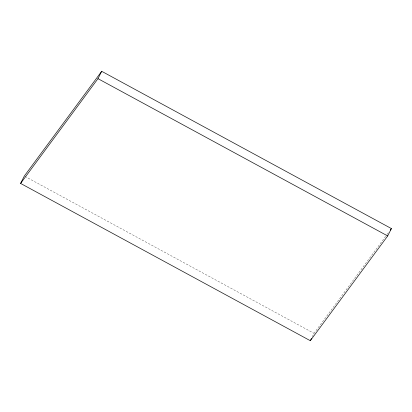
<?xml version="1.0" encoding="UTF-8"?>
<svg xmlns="http://www.w3.org/2000/svg" width="412" height="412" viewBox="0 0 412 412"><rect width="100%" height="100%" fill="white"/><g stroke="black" fill="none" stroke-linecap="round" stroke-linejoin="round"><path stroke-width="0.31" stroke-dasharray="2.06 1.54" d="M312.306 336.743L314.016 333.339L386.827 234.768M387.208 234.253L388.351 232.703M24.874 176.362L314.016 333.339"/><path stroke-width="0.62" d="M20.6 183.428L24.308 176.053L101.687 71.291L391.4 228.572L387.692 235.947L310.313 340.709L20.6 183.428L97.984 78.661L101.687 71.291M310.313 340.709L311.451 338.443M390.257 230.123L391.4 228.572M97.984 78.661L387.692 235.947"/></g></svg>
